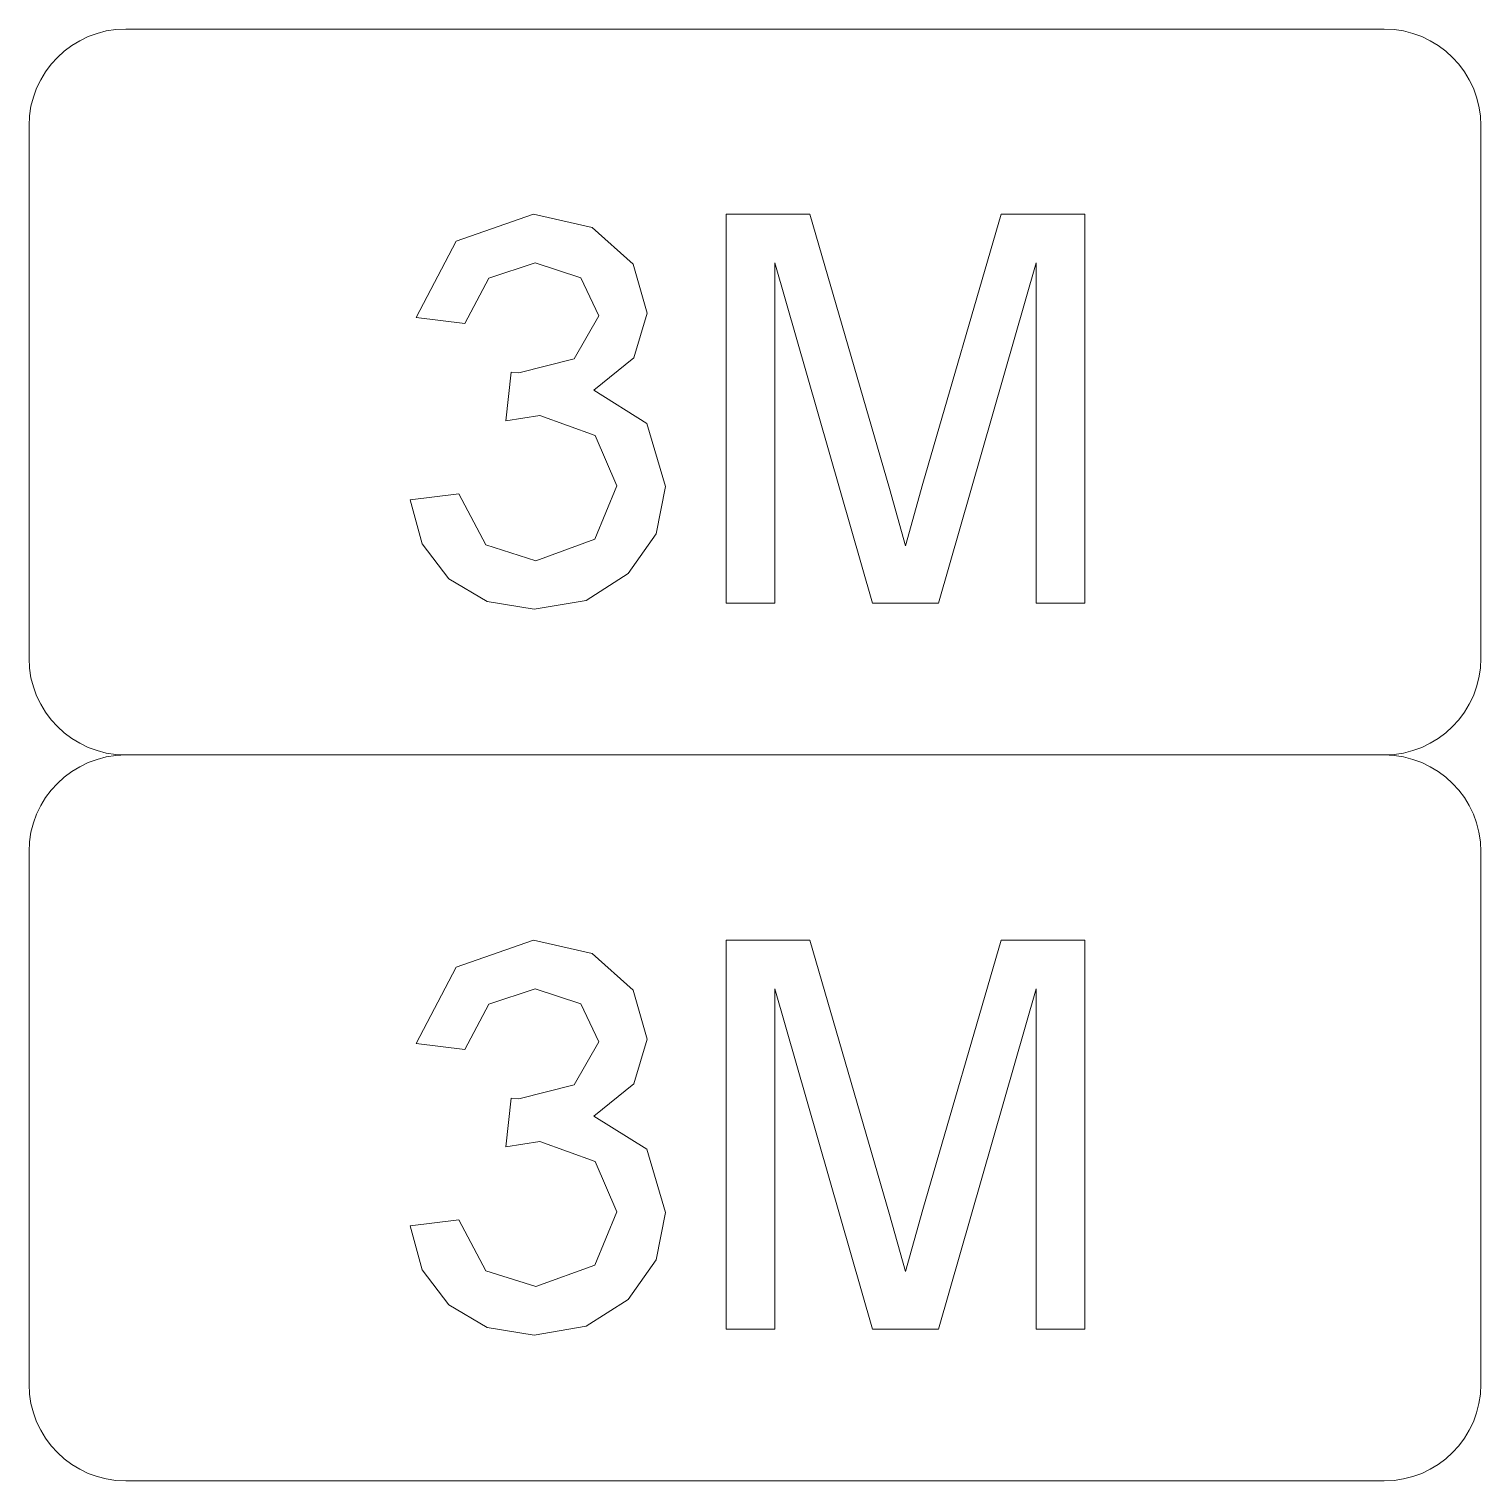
# Model space of a CAD drawing. Header units: millimetres. Extents: x 155920 to 295199, y -4084 to 97293.
# Drawn here: x 158100.8 to 158400.8, y 24619 to 24919 of the extents above; entities that cross this region are included whole.
import ezdxf

# ---------------------------------------------------------------- set-up
doc = ezdxf.new("R2010")
doc.units = ezdxf.units.MM
doc.header["$MEASUREMENT"] = 0
doc.layers.add('I-FURN', color=8, linetype='CONTINUOUS', lineweight=9)

msp = doc.modelspace()

# ---------------------------------------------------------------- linework, layer by layer
at = {"layer": 'I-FURN'}
for p, q in [((158380.83, 24918.99), (158120.83, 24918.99)), ((158100.83, 24898.99), (158100.83, 24788.99)), ((158400.83, 24788.99), (158400.83, 24898.99)), ((158205.05, 24880.72), (158189.08, 24875.13)), ((158217.16, 24877.96), (158205.05, 24880.72)), ((158262.18, 24880.72), (158244.9, 24880.72)), ((158244.9, 24880.72), (158244.9, 24800.35)), ((158278.62, 24824.07), (158262.18, 24880.72)), ((158301.7, 24880.72), (158285.53, 24825.06)), ((158318.98, 24880.72), (158301.7, 24880.72)), ((158318.98, 24800.35), (158318.98, 24880.72)), ((158225.64, 24870.43), (158217.16, 24877.96)), ((158189.08, 24875.13), (158180.85, 24859.37)), ((158195.83, 24867.53), (158205.4, 24870.67)), ((158205.4, 24870.67), (158214.86, 24867.56)), ((158228.57, 24860.29), (158225.64, 24870.43)), ((158254.94, 24800.35), (158254.94, 24870.67)), ((158254.94, 24870.67), (158275.13, 24800.35)), ((158288.75, 24800.35), (158308.94, 24870.67)), ((158308.94, 24870.67), (158308.94, 24800.35)), ((158190.9, 24858.12), (158195.83, 24867.53)), ((158214.86, 24867.56), (158218.53, 24859.7)), ((158180.85, 24859.37), (158190.9, 24858.12)), ((158218.53, 24859.7), (158213.46, 24850.84)), ((158225.79, 24851.03), (158228.57, 24860.29)), ((158213.46, 24850.84), (158202.06, 24847.95)), ((158217.55, 24844.38), (158225.79, 24851.03)), ((158200.46, 24848.07), (158199.34, 24838.02)), ((158202.06, 24847.95), (158200.46, 24848.07)), ((158228.49, 24837.51), (158217.55, 24844.38)), ((158199.34, 24838.02), (158206.38, 24839.12)), ((158206.38, 24839.12), (158217.8, 24835.01)), ((158232.34, 24824.45), (158228.49, 24837.51)), ((158217.8, 24835.01), (158222.29, 24824.62)), ((158285.53, 24825.06), (158281.94, 24812.24)), ((158189.64, 24822.96), (158179.6, 24821.7)), ((158195.19, 24812.38), (158189.64, 24822.96)), ((158222.29, 24824.62), (158217.76, 24813.6)), ((158230.42, 24814.66), (158232.34, 24824.45)), ((158281.94, 24812.24), (158278.62, 24824.07)), ((158179.6, 24821.7), (158182.09, 24812.62)), ((158217.76, 24813.6), (158205.56, 24809.14)), ((158224.65, 24806.47), (158230.42, 24814.66)), ((158182.09, 24812.62), (158187.58, 24805.4)), ((158205.56, 24809.14), (158195.19, 24812.38)), ((158187.58, 24805.4), (158195.49, 24800.67)), ((158215.94, 24800.94), (158224.65, 24806.47)), ((158195.49, 24800.67), (158205.2, 24799.1)), ((158205.2, 24799.1), (158215.94, 24800.94)), ((158244.9, 24800.35), (158254.94, 24800.35)), ((158275.13, 24800.35), (158288.75, 24800.35)), ((158308.94, 24800.35), (158318.98, 24800.35)), ((158120.83, 24768.99), (158380.83, 24768.99)), ((158380.83, 24768.99), (158120.83, 24768.99)), ((158100.83, 24748.99), (158100.83, 24638.99)), ((158400.83, 24638.99), (158400.83, 24748.99)), ((158205.05, 24730.72), (158189.08, 24725.13)), ((158217.16, 24727.96), (158205.05, 24730.72)), ((158262.18, 24730.72), (158244.9, 24730.72)), ((158244.9, 24730.72), (158244.9, 24650.35)), ((158278.62, 24674.07), (158262.18, 24730.72)), ((158301.7, 24730.72), (158285.53, 24675.06)), ((158318.98, 24730.72), (158301.7, 24730.72)), ((158318.98, 24650.35), (158318.98, 24730.72)), ((158225.64, 24720.43), (158217.16, 24727.96)), ((158189.08, 24725.13), (158180.85, 24709.37)), ((158195.83, 24717.53), (158205.4, 24720.67)), ((158205.4, 24720.67), (158214.86, 24717.56)), ((158228.57, 24710.29), (158225.64, 24720.43)), ((158254.94, 24650.35), (158254.94, 24720.67)), ((158254.94, 24720.67), (158275.13, 24650.35)), ((158288.75, 24650.35), (158308.94, 24720.67)), ((158308.94, 24720.67), (158308.94, 24650.35)), ((158190.9, 24708.12), (158195.83, 24717.53)), ((158214.86, 24717.56), (158218.53, 24709.7)), ((158180.85, 24709.37), (158190.9, 24708.12)), ((158218.53, 24709.7), (158213.46, 24700.84)), ((158225.79, 24701.03), (158228.57, 24710.29)), ((158213.46, 24700.84), (158202.06, 24697.95)), ((158217.55, 24694.38), (158225.79, 24701.03)), ((158200.46, 24698.07), (158199.34, 24688.02)), ((158202.06, 24697.95), (158200.46, 24698.07)), ((158228.49, 24687.51), (158217.55, 24694.38)), ((158199.34, 24688.02), (158206.38, 24689.12)), ((158206.38, 24689.12), (158217.8, 24685.01)), ((158232.34, 24674.45), (158228.49, 24687.51)), ((158217.8, 24685.01), (158222.29, 24674.62)), ((158285.53, 24675.06), (158281.94, 24662.24)), ((158189.64, 24672.96), (158179.6, 24671.7)), ((158195.19, 24662.38), (158189.64, 24672.96)), ((158222.29, 24674.62), (158217.76, 24663.6)), ((158230.42, 24664.66), (158232.34, 24674.45)), ((158281.94, 24662.24), (158278.62, 24674.07)), ((158179.6, 24671.7), (158182.09, 24662.62)), ((158217.76, 24663.6), (158205.56, 24659.14)), ((158224.65, 24656.47), (158230.42, 24664.66)), ((158182.09, 24662.62), (158187.58, 24655.4)), ((158205.56, 24659.14), (158195.19, 24662.38)), ((158187.58, 24655.4), (158195.49, 24650.67)), ((158215.94, 24650.94), (158224.65, 24656.47)), ((158195.49, 24650.67), (158205.2, 24649.1)), ((158205.2, 24649.1), (158215.94, 24650.94)), ((158244.9, 24650.35), (158254.94, 24650.35)), ((158275.13, 24650.35), (158288.75, 24650.35)), ((158308.94, 24650.35), (158318.98, 24650.35)), ((158120.83, 24618.99), (158380.83, 24618.99))]:
    msp.add_line(p, q, dxfattribs=at)
for centre, start, end in [((158120.83, 24898.99), 90, 180), ((158380.83, 24898.99), 0, 90), ((158120.83, 24788.99), 180, 270), ((158380.83, 24788.99), 270, 0), ((158120.83, 24748.99), 90, 180), ((158380.83, 24748.99), 0, 90), ((158120.83, 24638.99), 180, 270), ((158380.83, 24638.99), 270, 0)]:
    msp.add_arc(centre, 20, start, end, dxfattribs=at)

doc.saveas('drawing.dxf')
